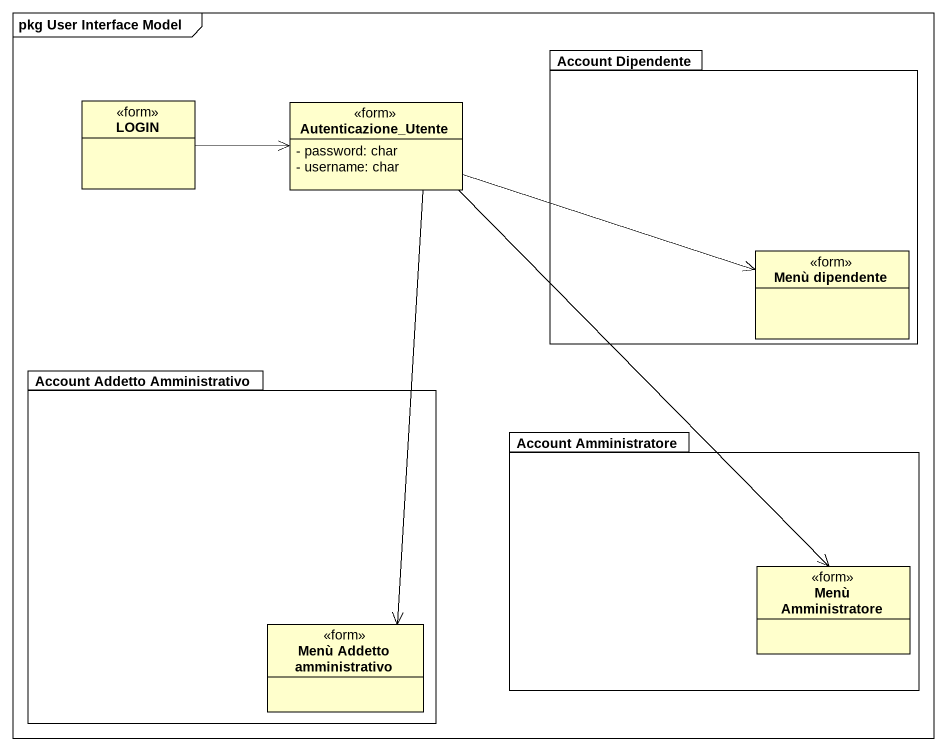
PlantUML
@startuml
mainframe pkg User Interface Model
hide circle
hide empty members
skinparam classAttributeIconSize 0
package "Account Dipendente" as Account_Dipendente {
  class "Menù dipendente" as Menù_dipendente <<form>>
}
class LOGIN <<form>>
class Autenticazione_Utente <<form>> {
  - password: char
  - username: char
}
package "Account Addetto Amministrativo" as Account_Addetto {
  class "Menù Addetto amministrativo" as Menù_Addetto_amministrativo <<form>>
}
package "Account Amministratore" as Account_Amministratore {
  class "Menù Amministratore" as Menù_Amministratore <<form>>
}
LOGIN -right-> Autenticazione_Utente
Autenticazione_Utente -right-> Menù_dipendente
Autenticazione_Utente --> Menù_Amministratore
Autenticazione_Utente --> Menù_Addetto_amministrativo
@enduml
